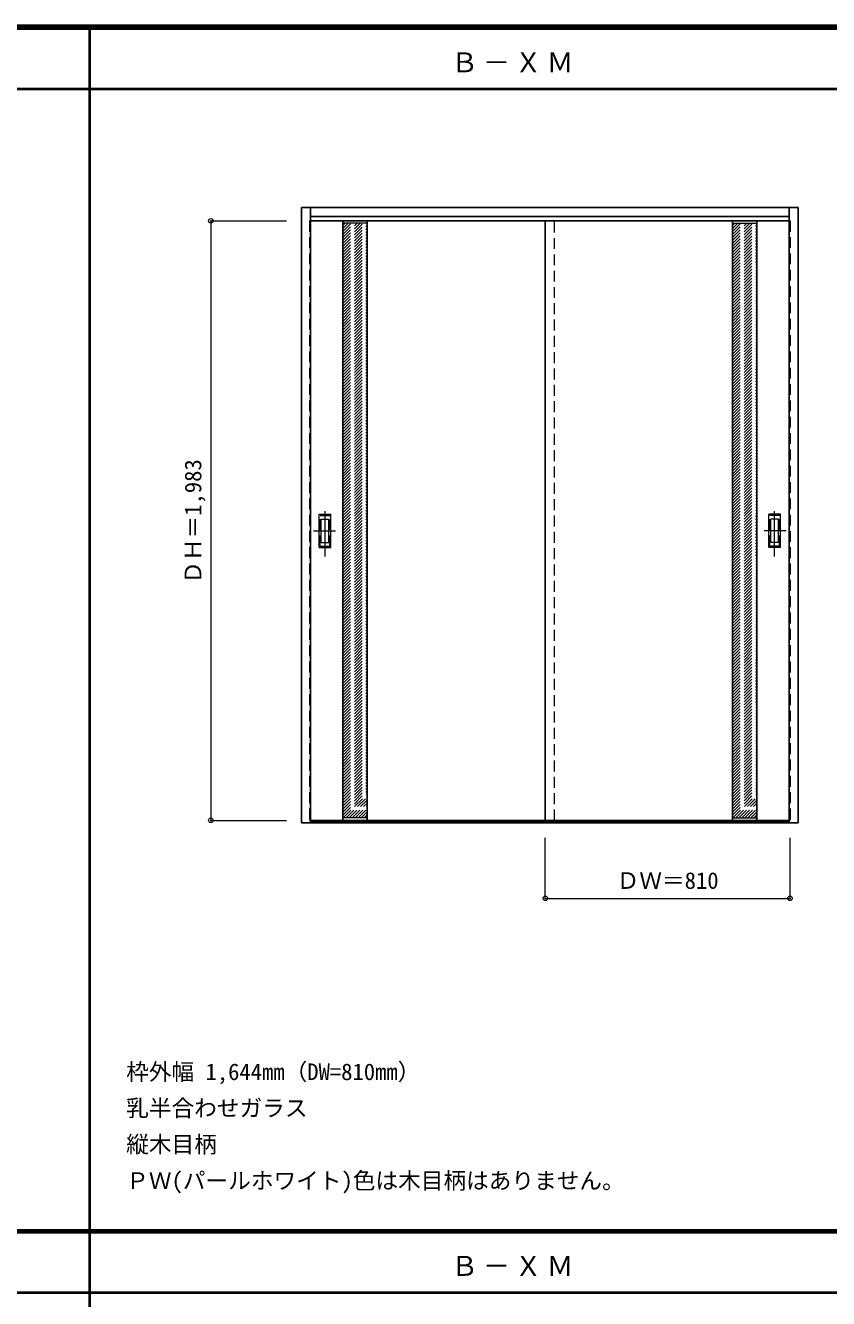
# Model space of a CAD drawing. Units: millimetres, scale not verified. Extents: x -6000 to 5700, y -4307 to 4175.
# Drawn here: x -2909 to -250, y -36 to 4175 of the extents above; entities that cross this region are included whole.
import ezdxf
from ezdxf.enums import TextEntityAlignment as Align

# ---------------------------------------------------------------- set-up
doc = ezdxf.new("R2010")
doc.units = ezdxf.units.MM
doc.header["$LTSCALE"] = 30
doc.header["$PDMODE"] = 32
doc.header["$PDSIZE"] = 15
doc.linetypes.add('CHAIN1', pattern=[8, 5, -1, 1, -1])
doc.linetypes.add('DASHED1', pattern=[1.8, 1.2, -0.6])
for name, color, linetype, lineweight in [('0-2_扉', 4, 'DASHED1', 9), ('0-3_仕上げ', 3, 'Continuous', 25), ('0-4_枠', 3, 'Continuous', 25), ('0-6_引手', 7, 'Continuous', 18), ('0-A_文字', 7, 'Continuous', 18), ('0-B_寸法', 4, 'Continuous', 9), ('0-C_ハッチ', 4, 'DASHED1', 9), ('F-1_枠', 6, 'Continuous', 40)]:
    doc.layers.add(name, color=color, linetype=linetype, lineweight=lineweight)
doc.styles.add('ＭＳ ゴシック', font='')
doc.styles.get('ＭＳ ゴシック').set_extended_font_data('MS Gothic')

msp = doc.modelspace()

# ---------------------------------------------------------------- linework, layer by layer
at = {"layer": '0-2_扉'}
for p, q in [((-1968, 3529), (-1968, 1546)), ((-1965, 3529), (-1968, 3529)), ((-1158, 1546), (-1158, 3529)), ((-381, 3529), (-378, 3529)), ((-1968, 1546), (-1965, 1546))]:
    msp.add_line(p, q, dxfattribs=at)
at = {"layer": '0-2_扉', "color": 3, "linetype": 'Continuous', "lineweight": 25}
for p, q in [((-1158, 3529), (-1965, 3529)), ((-1188, 1546), (-1188, 3529)), ((-1188, 3529), (-381, 3529)), ((-1965, 1546), (-1158, 1546)), ((-381, 1546), (-1188, 1546))]:
    msp.add_line(p, q, dxfattribs=at)
at = {"layer": '0-2_扉'}
msp.add_lwpolyline([(-378, 3529), (-378, 1546), (-381, 1546)], dxfattribs=at)
at = {"layer": '0-3_仕上げ'}
for p, q in [((-1858, 1546), (-1858, 3529)), ((-1778, 1546), (-1778, 3529)), ((-568, 1546), (-568, 3529)), ((-488, 1546), (-488, 3529))]:
    msp.add_line(p, q, dxfattribs=at)
at = {"layer": '0-3_仕上げ', "color": 7, "lineweight": 18}
for p, q in [((-1778, 3521), (-1858, 3521)), ((-568, 3521), (-488, 3521)), ((-1778, 1554), (-1858, 1554)), ((-568, 1554), (-488, 1554))]:
    msp.add_line(p, q, dxfattribs=at)
at = {"layer": '0-4_枠'}
for p, q in [((-1995, 1538), (-1995, 3573)), ((-1995, 3573), (-351, 3573)), ((-1965, 1538), (-1965, 3573)), ((-1965, 3543), (-381, 3543)), ((-381, 1546.54), (-381, 3573)), ((-351, 1538), (-351, 3573)), ((-1965, 1538), (-1995, 1538)), ((-381, 1541), (-1965, 1541)), ((-381, 1538), (-1965, 1538)), ((-381, 1546.2), (-381, 1546.54)), ((-381, 1538), (-381, 1546.2)), ((-351, 1538), (-381, 1538))]:
    msp.add_line(p, q, dxfattribs=at)
at = {"layer": '0-6_引手', "linetype": 'CHAIN1'}
for p, q in [((-1917, 2418.27), (-1917, 2589.12)), ((-429, 2418.27), (-429, 2589.12)), ((-1955.07, 2503.5), (-1882.56, 2503.5)), ((-390.93, 2503.5), (-463.44, 2503.5))]:
    msp.add_line(p, q, dxfattribs=at)
at = {"layer": '0-6_引手'}
for p, q in [((-1936, 2558.5), (-1898, 2558.5)), ((-1936, 2448.5), (-1936, 2558.5)), ((-1929.5, 2542.5), (-1904.5, 2542.5)), ((-1929.5, 2464.5), (-1929.5, 2542.5)), ((-1904.5, 2464.5), (-1904.5, 2542.5)), ((-1898, 2448.5), (-1898, 2558.5)), ((-410, 2558.5), (-448, 2558.5)), ((-448, 2448.5), (-448, 2558.5)), ((-416.5, 2542.5), (-441.5, 2542.5)), ((-441.5, 2464.5), (-441.5, 2542.5)), ((-416.5, 2464.5), (-416.5, 2542.5)), ((-410, 2448.5), (-410, 2558.5)), ((-1936, 2448.5), (-1898, 2448.5)), ((-1929.5, 2464.5), (-1904.5, 2464.5)), ((-410, 2448.5), (-448, 2448.5)), ((-416.5, 2464.5), (-441.5, 2464.5))]:
    msp.add_line(p, q, dxfattribs=at)
at = {"layer": '0-6_引手', "linetype": 'DASHED1'}
for p, q in [((-1901, 2452.5), (-1901, 2554.5)), ((-445, 2452.5), (-445, 2554.5)), ((-1933, 2452.5), (-1901, 2452.5)), ((-413, 2452.5), (-445, 2452.5))]:
    msp.add_line(p, q, dxfattribs=at)
for points in [[(-1933, 2452.5), (-1933, 2554.5), (-1901, 2554.5)], [(-413, 2452.5), (-413, 2554.5), (-445, 2554.5)]]:
    msp.add_lwpolyline(points, dxfattribs=at)
at = {"layer": '0-B_寸法'}
for p, q in [((-2295, 3529), (-2045, 3529)), ((-2295, 3529), (-2295, 1546)), ((-2295, 1546), (-2045, 1546)), ((-1188, 1288), (-1188, 1488)), ((-378, 1288), (-378, 1488)), ((-1188, 1288), (-378, 1288))]:
    msp.add_line(p, q, dxfattribs=at)
at = {"layer": '0-B_寸法', "color": 7}
for p in [(-2295, 3529), (-2295, 1546), (-1188, 1288), (-378, 1288)]:
    msp.add_point(p, dxfattribs=at)
at = {"layer": '0-C_ハッチ'}
for p, q in [((-1858, 3443.89), (-1780.89, 3521)), ((-1858, 3453.79), (-1790.79, 3521)), ((-1858, 3463.69), (-1800.69, 3521)), ((-1858, 3473.59), (-1810.59, 3521)), ((-1858, 3483.49), (-1820.49, 3521)), ((-1858, 3493.39), (-1830.39, 3521)), ((-1858, 3503.29), (-1840.29, 3521)), ((-1858, 3513.19), (-1850.19, 3521)), ((-1858, 3433.99), (-1778, 3513.99)), ((-1858, 3424.09), (-1778, 3504.09)), ((-568, 3443.89), (-490.89, 3521)), ((-568, 3453.79), (-500.79, 3521)), ((-568, 3463.69), (-510.69, 3521)), ((-568, 3473.59), (-520.59, 3521)), ((-568, 3483.49), (-530.49, 3521)), ((-568, 3493.39), (-540.39, 3521)), ((-568, 3503.29), (-550.29, 3521)), ((-568, 3513.19), (-560.19, 3521)), ((-568, 3433.99), (-488, 3513.99)), ((-568, 3424.09), (-488, 3504.09)), ((-1858, 3414.19), (-1778, 3494.19)), ((-1858, 3404.29), (-1778, 3484.29)), ((-1858, 3394.39), (-1778, 3474.39)), ((-1858, 3384.5), (-1778, 3464.5)), ((-1858, 3374.6), (-1778, 3454.6)), ((-568, 3414.19), (-488, 3494.19)), ((-568, 3404.29), (-488, 3484.29)), ((-568, 3394.39), (-488, 3474.39)), ((-568, 3384.5), (-488, 3464.5)), ((-568, 3374.6), (-488, 3454.6)), ((-1858, 3364.7), (-1778, 3444.7)), ((-1858, 3354.8), (-1778, 3434.8)), ((-1858, 3344.9), (-1778, 3424.9)), ((-1858, 3335), (-1778, 3415)), ((-568, 3364.7), (-488, 3444.7)), ((-568, 3354.8), (-488, 3434.8)), ((-568, 3344.9), (-488, 3424.9)), ((-568, 3335), (-488, 3415)), ((-1858, 3325.1), (-1778, 3405.1)), ((-1858, 3315.2), (-1778, 3395.2)), ((-1858, 3305.3), (-1778, 3385.3)), ((-1858, 3295.4), (-1778, 3375.4)), ((-568, 3325.1), (-488, 3405.1)), ((-568, 3315.2), (-488, 3395.2)), ((-568, 3305.3), (-488, 3385.3)), ((-568, 3295.4), (-488, 3375.4)), ((-1858, 3285.5), (-1778, 3365.5)), ((-1858, 3275.6), (-1778, 3355.6)), ((-1858, 3265.7), (-1778, 3345.7)), ((-1858, 3255.8), (-1778, 3335.8)), ((-568, 3285.5), (-488, 3365.5)), ((-568, 3275.6), (-488, 3355.6)), ((-568, 3265.7), (-488, 3345.7)), ((-568, 3255.8), (-488, 3335.8)), ((-1858, 3245.9), (-1778, 3325.9)), ((-1858, 3236), (-1778, 3316)), ((-1858, 3226.1), (-1778, 3306.1)), ((-1858, 3216.2), (-1778, 3296.2)), ((-1858, 3206.3), (-1778, 3286.3)), ((-568, 3245.9), (-488, 3325.9)), ((-568, 3236), (-488, 3316)), ((-568, 3226.1), (-488, 3306.1)), ((-568, 3216.2), (-488, 3296.2)), ((-568, 3206.3), (-488, 3286.3)), ((-1858, 3196.41), (-1778, 3276.41)), ((-1858, 3186.51), (-1778, 3266.51)), ((-1858, 3176.61), (-1778, 3256.61)), ((-1858, 3166.71), (-1778, 3246.71)), ((-568, 3196.41), (-488, 3276.41)), ((-568, 3186.51), (-488, 3266.51)), ((-568, 3176.61), (-488, 3256.61)), ((-568, 3166.71), (-488, 3246.71)), ((-1858, 3156.81), (-1778, 3236.81)), ((-1858, 3146.91), (-1778, 3226.91)), ((-1858, 3137.01), (-1778, 3217.01)), ((-1858, 3127.11), (-1778, 3207.11)), ((-568, 3156.81), (-488, 3236.81)), ((-568, 3146.91), (-488, 3226.91)), ((-568, 3137.01), (-488, 3217.01)), ((-568, 3127.11), (-488, 3207.11)), ((-1858, 3117.21), (-1778, 3197.21)), ((-1858, 3107.31), (-1778, 3187.31)), ((-1858, 3097.41), (-1778, 3177.41)), ((-1858, 3087.51), (-1778, 3167.51)), ((-568, 3117.21), (-488, 3197.21)), ((-568, 3107.31), (-488, 3187.31)), ((-568, 3097.41), (-488, 3177.41)), ((-568, 3087.51), (-488, 3167.51)), ((-1858, 3077.61), (-1778, 3157.61)), ((-1858, 3067.71), (-1778, 3147.71)), ((-1858, 3057.81), (-1778, 3137.81)), ((-1858, 3047.91), (-1778, 3127.91)), ((-1858, 3038.01), (-1778, 3118.01)), ((-568, 3077.61), (-488, 3157.61)), ((-568, 3067.71), (-488, 3147.71)), ((-568, 3057.81), (-488, 3137.81)), ((-568, 3047.91), (-488, 3127.91)), ((-568, 3038.01), (-488, 3118.01)), ((-1858, 3028.11), (-1778, 3108.11)), ((-1858, 3018.21), (-1778, 3098.21)), ((-1858, 3008.31), (-1778, 3088.31)), ((-1858, 2998.42), (-1778, 3078.42)), ((-568, 3028.11), (-488, 3108.11)), ((-568, 3018.21), (-488, 3098.21)), ((-568, 3008.31), (-488, 3088.31)), ((-568, 2998.42), (-488, 3078.42)), ((-1858, 2988.52), (-1778, 3068.52)), ((-1858, 2978.62), (-1778, 3058.62)), ((-1858, 2968.72), (-1778, 3048.72)), ((-1858, 2958.82), (-1778, 3038.82)), ((-568, 2988.52), (-488, 3068.52)), ((-568, 2978.62), (-488, 3058.62)), ((-568, 2968.72), (-488, 3048.72)), ((-568, 2958.82), (-488, 3038.82)), ((-1858, 2948.92), (-1778, 3028.92)), ((-1858, 2939.02), (-1778, 3019.02)), ((-1858, 2929.12), (-1778, 3009.12)), ((-1858, 2919.22), (-1778, 2999.22)), ((-568, 2948.92), (-488, 3028.92)), ((-568, 2939.02), (-488, 3019.02)), ((-568, 2929.12), (-488, 3009.12)), ((-568, 2919.22), (-488, 2999.22)), ((-1858, 2909.32), (-1778, 2989.32)), ((-1858, 2899.42), (-1778, 2979.42)), ((-1858, 2889.52), (-1778, 2969.52)), ((-1858, 2879.62), (-1778, 2959.62)), ((-1858, 2869.72), (-1778, 2949.72)), ((-568, 2909.32), (-488, 2989.32)), ((-568, 2899.42), (-488, 2979.42)), ((-568, 2889.52), (-488, 2969.52)), ((-568, 2879.62), (-488, 2959.62)), ((-568, 2869.72), (-488, 2949.72)), ((-1858, 2859.82), (-1778, 2939.82)), ((-1858, 2849.92), (-1778, 2929.92)), ((-1858, 2840.02), (-1778, 2920.02)), ((-1858, 2830.12), (-1778, 2910.12)), ((-568, 2859.82), (-488, 2939.82)), ((-568, 2849.92), (-488, 2929.92)), ((-568, 2840.02), (-488, 2920.02)), ((-568, 2830.12), (-488, 2910.12)), ((-1858, 2820.22), (-1778, 2900.22)), ((-1858, 2810.32), (-1778, 2890.32)), ((-1858, 2800.43), (-1778, 2880.43)), ((-1858, 2790.53), (-1778, 2870.53)), ((-568, 2820.22), (-488, 2900.22)), ((-568, 2810.32), (-488, 2890.32)), ((-568, 2800.43), (-488, 2880.43)), ((-568, 2790.53), (-488, 2870.53)), ((-1858, 2780.63), (-1778, 2860.63)), ((-1858, 2770.73), (-1778, 2850.73)), ((-1858, 2760.83), (-1778, 2840.83)), ((-1858, 2750.93), (-1778, 2830.93)), ((-568, 2780.63), (-488, 2860.63)), ((-568, 2770.73), (-488, 2850.73)), ((-568, 2760.83), (-488, 2840.83)), ((-568, 2750.93), (-488, 2830.93)), ((-1858, 2741.03), (-1778, 2821.03)), ((-1858, 2731.13), (-1778, 2811.13)), ((-1858, 2721.23), (-1778, 2801.23)), ((-1858, 2711.33), (-1778, 2791.33)), ((-1858, 2701.43), (-1778, 2781.43)), ((-568, 2741.03), (-488, 2821.03)), ((-568, 2731.13), (-488, 2811.13)), ((-568, 2721.23), (-488, 2801.23)), ((-568, 2711.33), (-488, 2791.33)), ((-568, 2701.43), (-488, 2781.43)), ((-1858, 2691.53), (-1778, 2771.53)), ((-1858, 2681.63), (-1778, 2761.63)), ((-1858, 2671.73), (-1778, 2751.73)), ((-1858, 2661.83), (-1778, 2741.83)), ((-568, 2691.53), (-488, 2771.53)), ((-568, 2681.63), (-488, 2761.63)), ((-568, 2671.73), (-488, 2751.73)), ((-568, 2661.83), (-488, 2741.83)), ((-1858, 2651.93), (-1778, 2731.93)), ((-1858, 2642.03), (-1778, 2722.03)), ((-1858, 2632.13), (-1778, 2712.13)), ((-1858, 2622.23), (-1778, 2702.23)), ((-568, 2651.93), (-488, 2731.93)), ((-568, 2642.03), (-488, 2722.03)), ((-568, 2632.13), (-488, 2712.13)), ((-568, 2622.23), (-488, 2702.23)), ((-1858, 2612.33), (-1778, 2692.33)), ((-1858, 2602.44), (-1778, 2682.44)), ((-1858, 2592.54), (-1778, 2672.54)), ((-1858, 2582.64), (-1778, 2662.64)), ((-1858, 2572.74), (-1778, 2652.74)), ((-568, 2612.33), (-488, 2692.33)), ((-568, 2602.44), (-488, 2682.44)), ((-568, 2592.54), (-488, 2672.54)), ((-568, 2582.64), (-488, 2662.64)), ((-568, 2572.74), (-488, 2652.74)), ((-1858, 2562.84), (-1778, 2642.84)), ((-1858, 2552.94), (-1778, 2632.94)), ((-1858, 2543.04), (-1778, 2623.04)), ((-1858, 2533.14), (-1778, 2613.14)), ((-568, 2562.84), (-488, 2642.84)), ((-568, 2552.94), (-488, 2632.94)), ((-568, 2543.04), (-488, 2623.04)), ((-568, 2533.14), (-488, 2613.14)), ((-1858, 2523.24), (-1778, 2603.24)), ((-1858, 2513.34), (-1778, 2593.34)), ((-1858, 2503.44), (-1778, 2583.44)), ((-1858, 2493.54), (-1778, 2573.54)), ((-568, 2523.24), (-488, 2603.24)), ((-568, 2513.34), (-488, 2593.34)), ((-568, 2503.44), (-488, 2583.44)), ((-568, 2493.54), (-488, 2573.54)), ((-1858, 2483.64), (-1778, 2563.64)), ((-1858, 2473.74), (-1778, 2553.74)), ((-1858, 2463.84), (-1778, 2543.84)), ((-1858, 2453.94), (-1778, 2533.94)), ((-568, 2483.64), (-488, 2563.64)), ((-568, 2473.74), (-488, 2553.74)), ((-568, 2463.84), (-488, 2543.84)), ((-568, 2453.94), (-488, 2533.94)), ((-1858, 2444.04), (-1778, 2524.04)), ((-1858, 2434.14), (-1778, 2514.14)), ((-1858, 2424.24), (-1778, 2504.24)), ((-1858, 2414.34), (-1778, 2494.34)), ((-1858, 2404.45), (-1778, 2484.45)), ((-568, 2444.04), (-488, 2524.04)), ((-568, 2434.14), (-488, 2514.14)), ((-568, 2424.24), (-488, 2504.24)), ((-568, 2414.34), (-488, 2494.34)), ((-568, 2404.45), (-488, 2484.45)), ((-1858, 2394.55), (-1778, 2474.55)), ((-1858, 2384.65), (-1778, 2464.65)), ((-1858, 2374.75), (-1778, 2454.75)), ((-1858, 2364.85), (-1778, 2444.85)), ((-568, 2394.55), (-488, 2474.55)), ((-568, 2384.65), (-488, 2464.65)), ((-568, 2374.75), (-488, 2454.75)), ((-568, 2364.85), (-488, 2444.85)), ((-1858, 2354.95), (-1778, 2434.95)), ((-1858, 2345.05), (-1778, 2425.05)), ((-1858, 2335.15), (-1778, 2415.15)), ((-1858, 2325.25), (-1778, 2405.25)), ((-568, 2354.95), (-488, 2434.95)), ((-568, 2345.05), (-488, 2425.05)), ((-568, 2335.15), (-488, 2415.15)), ((-568, 2325.25), (-488, 2405.25)), ((-1858, 2315.35), (-1778, 2395.35)), ((-1858, 2305.45), (-1778, 2385.45)), ((-1858, 2295.55), (-1778, 2375.55)), ((-1858, 2285.65), (-1778, 2365.65)), ((-568, 2315.35), (-488, 2395.35)), ((-568, 2305.45), (-488, 2385.45)), ((-568, 2295.55), (-488, 2375.55)), ((-568, 2285.65), (-488, 2365.65)), ((-1858, 2275.75), (-1778, 2355.75)), ((-1858, 2265.85), (-1778, 2345.85)), ((-1858, 2255.95), (-1778, 2335.95)), ((-1858, 2246.05), (-1778, 2326.05)), ((-1858, 2236.15), (-1778, 2316.15)), ((-568, 2275.75), (-488, 2355.75)), ((-568, 2265.85), (-488, 2345.85)), ((-568, 2255.95), (-488, 2335.95)), ((-568, 2246.05), (-488, 2326.05)), ((-568, 2236.15), (-488, 2316.15)), ((-1858, 2226.25), (-1778, 2306.25)), ((-1858, 2216.36), (-1778, 2296.36)), ((-1858, 2206.46), (-1778, 2286.46)), ((-1858, 2196.56), (-1778, 2276.56)), ((-568, 2226.25), (-488, 2306.25)), ((-568, 2216.36), (-488, 2296.36)), ((-568, 2206.46), (-488, 2286.46)), ((-568, 2196.56), (-488, 2276.56)), ((-1858, 2186.66), (-1778, 2266.66)), ((-1858, 2176.76), (-1778, 2256.76)), ((-1858, 2166.86), (-1778, 2246.86)), ((-1858, 2156.96), (-1778, 2236.96)), ((-568, 2186.66), (-488, 2266.66)), ((-568, 2176.76), (-488, 2256.76)), ((-568, 2166.86), (-488, 2246.86)), ((-568, 2156.96), (-488, 2236.96)), ((-1858, 2147.06), (-1778, 2227.06)), ((-1858, 2137.16), (-1778, 2217.16)), ((-1858, 2127.26), (-1778, 2207.26)), ((-1858, 2117.36), (-1778, 2197.36)), ((-568, 2147.06), (-488, 2227.06)), ((-568, 2137.16), (-488, 2217.16)), ((-568, 2127.26), (-488, 2207.26)), ((-568, 2117.36), (-488, 2197.36)), ((-1858, 2107.46), (-1778, 2187.46)), ((-1858, 2097.56), (-1778, 2177.56)), ((-1858, 2087.66), (-1778, 2167.66)), ((-1858, 2077.76), (-1778, 2157.76)), ((-1858, 2067.86), (-1778, 2147.86)), ((-568, 2107.46), (-488, 2187.46)), ((-568, 2097.56), (-488, 2177.56)), ((-568, 2087.66), (-488, 2167.66)), ((-568, 2077.76), (-488, 2157.76)), ((-568, 2067.86), (-488, 2147.86)), ((-1858, 2057.96), (-1778, 2137.96)), ((-1858, 2048.06), (-1778, 2128.06)), ((-1858, 2038.16), (-1778, 2118.16)), ((-1858, 2028.26), (-1778, 2108.26)), ((-568, 2057.96), (-488, 2137.96)), ((-568, 2048.06), (-488, 2128.06)), ((-568, 2038.16), (-488, 2118.16)), ((-568, 2028.26), (-488, 2108.26)), ((-1858, 2018.37), (-1778, 2098.37)), ((-1858, 2008.47), (-1778, 2088.47)), ((-1858, 1998.57), (-1778, 2078.57)), ((-1858, 1988.67), (-1778, 2068.67)), ((-568, 2018.37), (-488, 2098.37)), ((-568, 2008.47), (-488, 2088.47)), ((-568, 1998.57), (-488, 2078.57)), ((-568, 1988.67), (-488, 2068.67)), ((-1858, 1978.77), (-1778, 2058.77)), ((-1858, 1968.87), (-1778, 2048.87)), ((-1858, 1958.97), (-1778, 2038.97)), ((-1858, 1949.07), (-1778, 2029.07)), ((-568, 1978.77), (-488, 2058.77)), ((-568, 1968.87), (-488, 2048.87)), ((-568, 1958.97), (-488, 2038.97)), ((-568, 1949.07), (-488, 2029.07)), ((-1858, 1939.17), (-1778, 2019.17)), ((-1858, 1929.27), (-1778, 2009.27)), ((-1858, 1919.37), (-1778, 1999.37)), ((-1858, 1909.47), (-1778, 1989.47)), ((-1858, 1899.57), (-1778, 1979.57)), ((-568, 1939.17), (-488, 2019.17)), ((-568, 1929.27), (-488, 2009.27)), ((-568, 1919.37), (-488, 1999.37)), ((-568, 1909.47), (-488, 1989.47)), ((-568, 1899.57), (-488, 1979.57)), ((-1858, 1889.67), (-1778, 1969.67)), ((-1858, 1879.77), (-1778, 1959.77)), ((-1858, 1869.87), (-1778, 1949.87)), ((-1858, 1859.97), (-1778, 1939.97)), ((-568, 1889.67), (-488, 1969.67)), ((-568, 1879.77), (-488, 1959.77)), ((-568, 1869.87), (-488, 1949.87)), ((-568, 1859.97), (-488, 1939.97)), ((-1858, 1850.07), (-1778, 1930.07)), ((-1858, 1840.17), (-1778, 1920.17)), ((-1858, 1830.27), (-1778, 1910.27)), ((-1858, 1820.38), (-1778, 1900.38)), ((-568, 1850.07), (-488, 1930.07)), ((-568, 1840.17), (-488, 1920.17)), ((-568, 1830.27), (-488, 1910.27)), ((-568, 1820.38), (-488, 1900.38)), ((-1858, 1810.48), (-1778, 1890.48)), ((-1858, 1800.58), (-1778, 1880.58)), ((-1858, 1790.68), (-1778, 1870.68)), ((-1858, 1780.78), (-1778, 1860.78)), ((-568, 1810.48), (-488, 1890.48)), ((-568, 1800.58), (-488, 1880.58)), ((-568, 1790.68), (-488, 1870.68)), ((-568, 1780.78), (-488, 1860.78)), ((-1858, 1770.88), (-1778, 1850.88)), ((-1858, 1760.98), (-1778, 1840.98)), ((-1858, 1751.08), (-1778, 1831.08)), ((-1858, 1741.18), (-1778, 1821.18)), ((-1858, 1731.28), (-1778, 1811.28)), ((-568, 1770.88), (-488, 1850.88)), ((-568, 1760.98), (-488, 1840.98)), ((-568, 1751.08), (-488, 1831.08)), ((-568, 1741.18), (-488, 1821.18)), ((-568, 1731.28), (-488, 1811.28)), ((-1858, 1721.38), (-1778, 1801.38)), ((-1858, 1711.48), (-1778, 1791.48)), ((-1858, 1701.58), (-1778, 1781.58)), ((-1858, 1691.68), (-1778, 1771.68)), ((-568, 1721.38), (-488, 1801.38)), ((-568, 1711.48), (-488, 1791.48)), ((-568, 1701.58), (-488, 1781.58)), ((-568, 1691.68), (-488, 1771.68)), ((-1858, 1681.78), (-1778, 1761.78)), ((-1858, 1671.88), (-1778, 1751.88)), ((-1858, 1661.98), (-1778, 1741.98)), ((-1858, 1652.08), (-1778, 1732.08)), ((-568, 1681.78), (-488, 1761.78)), ((-568, 1671.88), (-488, 1751.88)), ((-568, 1661.98), (-488, 1741.98)), ((-568, 1652.08), (-488, 1732.08)), ((-1858, 1642.18), (-1778, 1722.18)), ((-1858, 1632.28), (-1778, 1712.28)), ((-1858, 1622.39), (-1778, 1702.39)), ((-1858, 1612.49), (-1778, 1692.49)), ((-568, 1642.18), (-488, 1722.18)), ((-568, 1632.28), (-488, 1712.28)), ((-568, 1622.39), (-488, 1702.39)), ((-568, 1612.49), (-488, 1692.49)), ((-1858, 1602.59), (-1778, 1682.59)), ((-1858, 1592.69), (-1778, 1672.69)), ((-1858, 1582.79), (-1778, 1662.79)), ((-1858, 1572.89), (-1778, 1652.89)), ((-1858, 1562.99), (-1778, 1642.99)), ((-568, 1602.59), (-488, 1682.59)), ((-568, 1592.69), (-488, 1672.69)), ((-568, 1582.79), (-488, 1662.79)), ((-568, 1572.89), (-488, 1652.89)), ((-568, 1562.99), (-488, 1642.99)), ((-1857.09, 1554), (-1778, 1633.09)), ((-1847.19, 1554), (-1778, 1623.19)), ((-1837.29, 1554), (-1778, 1613.29)), ((-1827.39, 1554), (-1778, 1603.39)), ((-567.09, 1554), (-488, 1633.09)), ((-557.19, 1554), (-488, 1623.19)), ((-547.29, 1554), (-488, 1613.29)), ((-537.39, 1554), (-488, 1603.39)), ((-1817.49, 1554), (-1778, 1593.49)), ((-1807.59, 1554), (-1778, 1583.59)), ((-1797.69, 1554), (-1778, 1573.69)), ((-1787.79, 1554), (-1778, 1563.79)), ((-527.49, 1554), (-488, 1593.49)), ((-517.59, 1554), (-488, 1583.59)), ((-507.69, 1554), (-488, 1573.69)), ((-497.79, 1554), (-488, 1563.79))]:
    msp.add_line(p, q, dxfattribs=at)
at = {"layer": 'F-1_枠'}
for p, q in [((-6000, 4175), (5700, 4175)), ((-6000, 4170), (5700, 4170)), ((-2695, -3790), (-2695, 4175)), ((-6000, 4165), (5700, 4165)), ((-6000, 3965), (5700, 3965)), ((-6000, 190.5), (5700, 190.5)), ((-6000, 187.5), (5700, 187.5)), ((-6000, 184.5), (5700, 184.5)), ((-6000, -15.5), (5700, -15.5))]:
    msp.add_line(p, q, dxfattribs=at)

# ---------------------------------------------------------------- texts
at = {"layer": '0-A_文字', "style": 'ＭＳ ゴシック'}
for s, p in [('枠外幅 1,644mm（DW=810mm）', (-2575, 670.5)), ('乳半合わせガラス', (-2575, 550.5)), ('縦木目柄', (-2575, 430.5)), ('ＰＷ(パールホワイト)色は木目柄はありません。', (-2575, 310.5))]:
    msp.add_text(s, height=54.99, dxfattribs=at).set_placement(p, align=Align.BOTTOM_LEFT)
at = {"layer": '0-A_文字', "char_height": 65.98, "attachment_point": 7, "style": 'ＭＳ ゴシック'}
for insert in [(-1500, 4020), (-1500, 39.5)]:
    msp.add_mtext('\\T1.17;Ｂ－ＸＭ', dxfattribs=dict(at, insert=insert))
at = {"layer": '0-B_寸法', "color": 7, "style": 'ＭＳ ゴシック'}
msp.add_text('ＤＨ＝1,983', height=54.99, rotation=90, dxfattribs=at).set_placement((-2310, 2328.25), align=Align.BOTTOM_LEFT)
msp.add_text('ＤＷ＝810', height=54.99, dxfattribs=at).set_placement((-951.75, 1303), align=Align.BOTTOM_LEFT)

doc.saveas('drawing.dxf')
